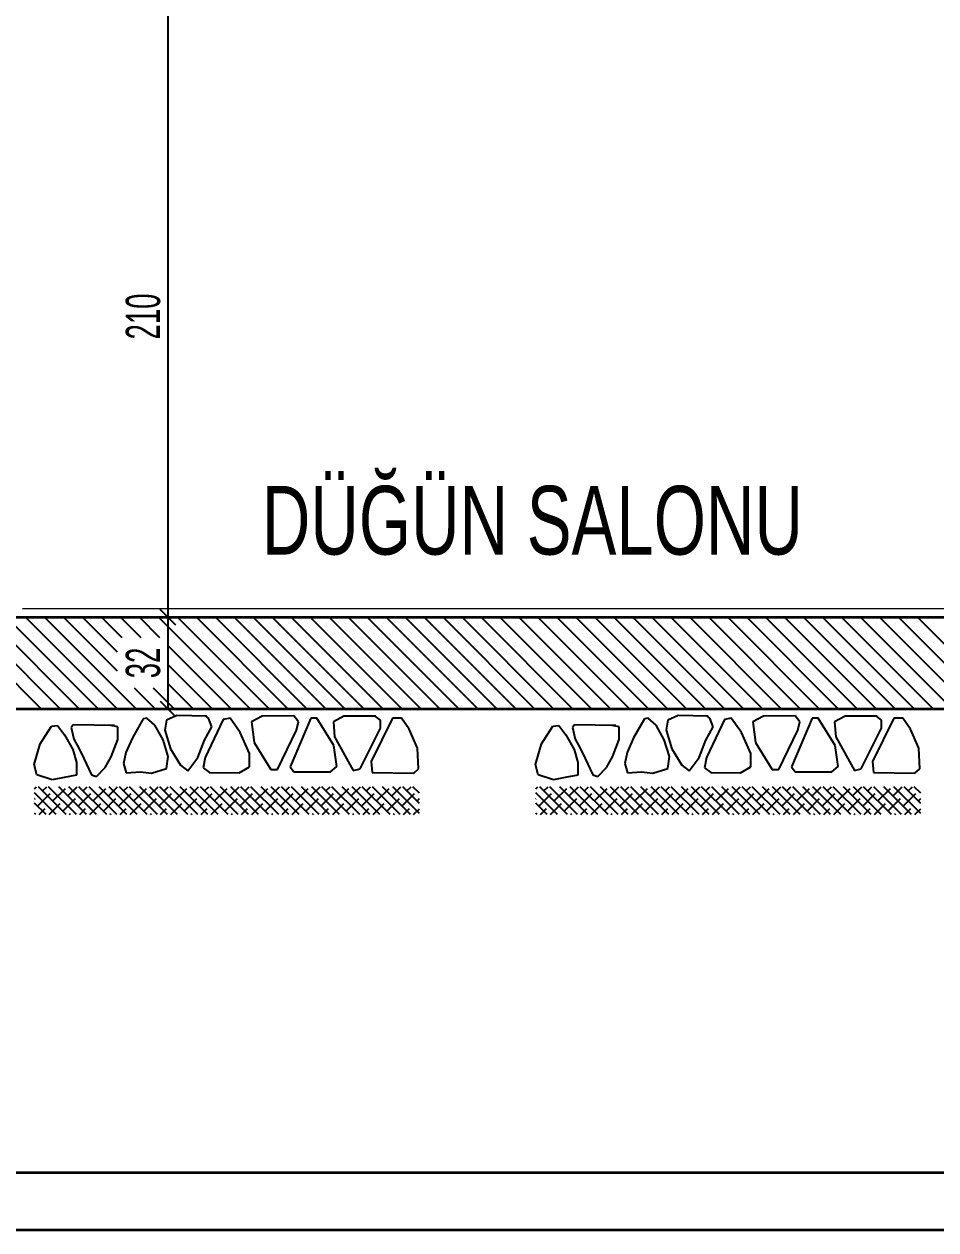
# Model space of a CAD drawing. Header units: inches. Extents: x -7543 to -822, y 102837 to 190349.
# Drawn here: x -828.8249 to -828.7612, y 102836.6651 to 102836.7493 of the extents above; entities that cross this region are included whole.
import ezdxf

# ---------------------------------------------------------------- set-up
doc = ezdxf.new("R2010")
doc.units = ezdxf.units.IN
doc.header["$MEASUREMENT"] = 0
doc.layers.get('0').update_dxf_attribs({"lineweight": 25})
doc.layers.add('DUVAR', color=7, linetype='Continuous', lineweight=35, true_color=0xfc4642)
for name, color, linetype, lineweight in [('ICOL', 55, 'Continuous', 25), ('SIVA', 150, 'Continuous', 15), ('TARAMA', 8, 'Continuous', 25), ('YAZI', 7, 'Continuous', 25)]:
    doc.layers.add(name, color=color, linetype=linetype, lineweight=lineweight)
doc.styles.add('arıal', font='arial.ttf', dxfattribs={"width": 0.7})
doc.styles.add('OLCU', font='tromand.shx', dxfattribs={"width": 0.6, "height": 12})

# ---------------------------------------------------------------- blocks, each defined once
blk = doc.blocks.new('_Oblique')
at = {"color": 0, "linetype": 'ByBlock', "lineweight": -2}
blk.add_line((-0.5, -0.5), (0.5, 0.5), dxfattribs=at)

msp = doc.modelspace()

# ---------------------------------------------------------------- linework, layer by layer
at = {"layer": 'DUVAR'}
for p, q in [((-828.831018, 102836.707885), (-828.655018, 102836.707885)), ((-828.825518, 102836.701485), (-828.715018, 102836.701485)), ((-837.601065, 102836.669085), (-821.993555, 102836.669085)), ((-837.605065, 102836.665085), (-821.989555, 102836.665085))]:
    msp.add_line(p, q, dxfattribs=at)
at = {"layer": 'ICOL'}
for p, q in [((-828.814864, 102836.749885), (-828.814864, 102836.707885)), ((-828.814864, 102836.707885), (-828.814864, 102836.701485))]:
    msp.add_line(p, q, dxfattribs=at)
at = {"layer": 'ICOL', "color": 53}
for p, q in [((-828.818388, 102836.707885), (-828.814024, 102836.707885)), ((-828.818388, 102836.707885), (-828.814024, 102836.707885)), ((-828.817854, 102836.701485), (-828.814024, 102836.701485))]:
    msp.add_line(p, q, dxfattribs=at)
at = {"layer": 'SIVA'}
msp.add_line((-828.825018, 102836.708485), (-828.655018, 102836.708485), dxfattribs=at)
at = {"layer": 'TARAMA'}
for p, q in [((-828.823711, 102836.701485), (-828.830111, 102836.707885)), ((-828.822385, 102836.701485), (-828.828785, 102836.707885)), ((-828.821059, 102836.701485), (-828.827459, 102836.707885)), ((-828.819734, 102836.701485), (-828.826134, 102836.707885)), ((-828.818408, 102836.701485), (-828.824808, 102836.707885)), ((-828.817082, 102836.701485), (-828.823482, 102836.707885)), ((-828.818392, 102836.704121), (-828.822156, 102836.707885)), ((-828.818392, 102836.705447), (-828.82083, 102836.707885)), ((-828.81807, 102836.70645), (-828.819504, 102836.707885)), ((-828.816744, 102836.70645), (-828.818179, 102836.707885)), ((-828.815419, 102836.70645), (-828.816853, 102836.707885)), ((-828.809127, 102836.701485), (-828.815527, 102836.707885)), ((-828.807801, 102836.701485), (-828.814201, 102836.707885)), ((-828.806475, 102836.701485), (-828.812875, 102836.707885)), ((-828.805149, 102836.701485), (-828.811549, 102836.707885)), ((-828.803824, 102836.701485), (-828.810224, 102836.707885)), ((-828.802498, 102836.701485), (-828.808898, 102836.707885)), ((-828.801172, 102836.701485), (-828.807572, 102836.707885)), ((-828.799846, 102836.701485), (-828.806246, 102836.707885)), ((-828.79852, 102836.701485), (-828.80492, 102836.707885)), ((-828.797195, 102836.701485), (-828.803595, 102836.707885)), ((-828.795869, 102836.701485), (-828.802269, 102836.707885)), ((-828.794543, 102836.701485), (-828.800943, 102836.707885)), ((-828.793217, 102836.701485), (-828.799617, 102836.707885)), ((-828.791891, 102836.701485), (-828.798291, 102836.707885)), ((-828.790565, 102836.701485), (-828.796965, 102836.707885)), ((-828.78924, 102836.701485), (-828.79564, 102836.707885)), ((-828.787914, 102836.701485), (-828.794314, 102836.707885)), ((-828.786588, 102836.701485), (-828.792988, 102836.707885)), ((-828.785262, 102836.701485), (-828.791662, 102836.707885)), ((-828.783936, 102836.701485), (-828.790336, 102836.707885)), ((-828.78261, 102836.701485), (-828.78901, 102836.707885)), ((-828.781285, 102836.701485), (-828.787685, 102836.707885)), ((-828.779959, 102836.701485), (-828.786359, 102836.707885)), ((-828.778633, 102836.701485), (-828.785033, 102836.707885)), ((-828.777307, 102836.701485), (-828.783707, 102836.707885)), ((-828.775981, 102836.701485), (-828.782381, 102836.707885)), ((-828.774656, 102836.701485), (-828.781056, 102836.707885)), ((-828.77333, 102836.701485), (-828.77973, 102836.707885)), ((-828.772004, 102836.701485), (-828.778404, 102836.707885)), ((-828.770678, 102836.701485), (-828.777078, 102836.707885)), ((-828.769352, 102836.701485), (-828.775752, 102836.707885)), ((-828.768026, 102836.701485), (-828.774426, 102836.707885)), ((-828.766701, 102836.701485), (-828.773101, 102836.707885)), ((-828.765375, 102836.701485), (-828.771775, 102836.707885)), ((-828.764049, 102836.701485), (-828.770449, 102836.707885)), ((-828.762723, 102836.701485), (-828.769123, 102836.707885)), ((-828.761397, 102836.701485), (-828.767797, 102836.707885)), ((-828.760071, 102836.701485), (-828.766471, 102836.707885)), ((-828.758746, 102836.701485), (-828.765146, 102836.707885)), ((-828.75742, 102836.701485), (-828.76382, 102836.707885)), ((-828.756094, 102836.701485), (-828.762494, 102836.707885)), ((-828.823695, 102836.707435), (-828.823695, 102836.707435)), ((-828.822369, 102836.707435), (-828.822369, 102836.707435)), ((-828.821043, 102836.707435), (-828.821043, 102836.707435)), ((-828.819717, 102836.707435), (-828.819717, 102836.707435)), ((-828.818391, 102836.707435), (-828.818391, 102836.707435)), ((-828.817066, 102836.707435), (-828.817066, 102836.707435)), ((-828.81574, 102836.707435), (-828.81574, 102836.707435)), ((-828.814414, 102836.707435), (-828.814414, 102836.707435)), ((-828.813088, 102836.707435), (-828.813088, 102836.707435)), ((-828.811762, 102836.707435), (-828.811762, 102836.707435)), ((-828.810436, 102836.707435), (-828.810436, 102836.707435)), ((-828.809111, 102836.707435), (-828.809111, 102836.707435)), ((-828.807785, 102836.707435), (-828.807785, 102836.707435)), ((-828.806459, 102836.707435), (-828.806459, 102836.707435)), ((-828.805133, 102836.707435), (-828.805133, 102836.707435)), ((-828.803807, 102836.707435), (-828.803807, 102836.707435)), ((-828.802482, 102836.707435), (-828.802482, 102836.707435)), ((-828.801156, 102836.707435), (-828.801156, 102836.707435)), ((-828.79983, 102836.707435), (-828.79983, 102836.707435)), ((-828.798504, 102836.707435), (-828.798504, 102836.707435)), ((-828.797178, 102836.707435), (-828.797178, 102836.707435)), ((-828.795852, 102836.707435), (-828.795852, 102836.707435)), ((-828.794527, 102836.707435), (-828.794527, 102836.707435)), ((-828.793201, 102836.707435), (-828.793201, 102836.707435)), ((-828.791875, 102836.707435), (-828.791875, 102836.707435)), ((-828.790549, 102836.707435), (-828.790549, 102836.707435)), ((-828.789223, 102836.707435), (-828.789223, 102836.707435)), ((-828.787897, 102836.707435), (-828.787897, 102836.707435)), ((-828.786572, 102836.707435), (-828.786572, 102836.707435)), ((-828.785246, 102836.707435), (-828.785246, 102836.707435)), ((-828.78392, 102836.707435), (-828.78392, 102836.707435)), ((-828.782594, 102836.707435), (-828.782594, 102836.707435)), ((-828.781268, 102836.707435), (-828.781268, 102836.707435)), ((-828.779942, 102836.707435), (-828.779942, 102836.707435)), ((-828.778617, 102836.707435), (-828.778617, 102836.707435)), ((-828.777291, 102836.707435), (-828.777291, 102836.707435)), ((-828.775965, 102836.707435), (-828.775965, 102836.707435)), ((-828.774639, 102836.707435), (-828.774639, 102836.707435)), ((-828.773313, 102836.707435), (-828.773313, 102836.707435)), ((-828.771988, 102836.707435), (-828.771988, 102836.707435)), ((-828.770662, 102836.707435), (-828.770662, 102836.707435)), ((-828.769336, 102836.707435), (-828.769336, 102836.707435)), ((-828.76801, 102836.707435), (-828.76801, 102836.707435)), ((-828.766684, 102836.707435), (-828.766684, 102836.707435)), ((-828.765358, 102836.707435), (-828.765358, 102836.707435)), ((-828.764033, 102836.707435), (-828.764033, 102836.707435)), ((-828.762707, 102836.707435), (-828.762707, 102836.707435)), ((-828.761381, 102836.707435), (-828.761381, 102836.707435)), ((-828.824358, 102836.706772), (-828.824358, 102836.706772)), ((-828.823032, 102836.706772), (-828.823032, 102836.706772)), ((-828.821706, 102836.706772), (-828.821706, 102836.706772)), ((-828.82038, 102836.706772), (-828.82038, 102836.706772)), ((-828.819054, 102836.706772), (-828.819054, 102836.706772)), ((-828.817728, 102836.706772), (-828.817728, 102836.706772)), ((-828.816403, 102836.706772), (-828.816403, 102836.706772)), ((-828.815077, 102836.706772), (-828.815077, 102836.706772)), ((-828.813751, 102836.706772), (-828.813751, 102836.706772)), ((-828.812425, 102836.706772), (-828.812425, 102836.706772)), ((-828.811099, 102836.706772), (-828.811099, 102836.706772)), ((-828.809774, 102836.706772), (-828.809774, 102836.706772)), ((-828.808448, 102836.706772), (-828.808448, 102836.706772)), ((-828.807122, 102836.706772), (-828.807122, 102836.706772)), ((-828.805796, 102836.706772), (-828.805796, 102836.706772)), ((-828.80447, 102836.706772), (-828.80447, 102836.706772)), ((-828.803144, 102836.706772), (-828.803144, 102836.706772)), ((-828.801819, 102836.706772), (-828.801819, 102836.706772)), ((-828.800493, 102836.706772), (-828.800493, 102836.706772)), ((-828.799167, 102836.706772), (-828.799167, 102836.706772)), ((-828.797841, 102836.706772), (-828.797841, 102836.706772)), ((-828.796515, 102836.706772), (-828.796515, 102836.706772)), ((-828.795189, 102836.706772), (-828.795189, 102836.706772)), ((-828.793864, 102836.706772), (-828.793864, 102836.706772)), ((-828.792538, 102836.706772), (-828.792538, 102836.706772)), ((-828.791212, 102836.706772), (-828.791212, 102836.706772)), ((-828.789886, 102836.706772), (-828.789886, 102836.706772)), ((-828.78856, 102836.706772), (-828.78856, 102836.706772)), ((-828.787235, 102836.706772), (-828.787235, 102836.706772)), ((-828.785909, 102836.706772), (-828.785909, 102836.706772)), ((-828.784583, 102836.706772), (-828.784583, 102836.706772)), ((-828.783257, 102836.706772), (-828.783257, 102836.706772)), ((-828.781931, 102836.706772), (-828.781931, 102836.706772)), ((-828.780605, 102836.706772), (-828.780605, 102836.706772)), ((-828.77928, 102836.706772), (-828.77928, 102836.706772)), ((-828.777954, 102836.706772), (-828.777954, 102836.706772)), ((-828.776628, 102836.706772), (-828.776628, 102836.706772)), ((-828.775302, 102836.706772), (-828.775302, 102836.706772)), ((-828.773976, 102836.706772), (-828.773976, 102836.706772)), ((-828.77265, 102836.706772), (-828.77265, 102836.706772)), ((-828.771325, 102836.706772), (-828.771325, 102836.706772)), ((-828.769999, 102836.706772), (-828.769999, 102836.706772)), ((-828.768673, 102836.706772), (-828.768673, 102836.706772)), ((-828.767347, 102836.706772), (-828.767347, 102836.706772)), ((-828.766021, 102836.706772), (-828.766021, 102836.706772)), ((-828.764695, 102836.706772), (-828.764695, 102836.706772)), ((-828.76337, 102836.706772), (-828.76337, 102836.706772)), ((-828.762044, 102836.706772), (-828.762044, 102836.706772)), ((-828.824358, 102836.705446), (-828.824358, 102836.705446)), ((-828.823695, 102836.706109), (-828.823695, 102836.706109)), ((-828.823032, 102836.705446), (-828.823032, 102836.705446)), ((-828.822369, 102836.706109), (-828.822369, 102836.706109)), ((-828.821706, 102836.705446), (-828.821706, 102836.705446)), ((-828.821043, 102836.706109), (-828.821043, 102836.706109)), ((-828.82038, 102836.705446), (-828.82038, 102836.705446)), ((-828.819717, 102836.706109), (-828.819717, 102836.706109)), ((-828.819054, 102836.705446), (-828.819054, 102836.705446)), ((-828.810453, 102836.701485), (-828.814792, 102836.705824)), ((-828.814414, 102836.706109), (-828.814414, 102836.706109)), ((-828.813751, 102836.705446), (-828.813751, 102836.705446)), ((-828.813088, 102836.706109), (-828.813088, 102836.706109)), ((-828.812425, 102836.705446), (-828.812425, 102836.705446)), ((-828.811762, 102836.706109), (-828.811762, 102836.706109)), ((-828.811099, 102836.705446), (-828.811099, 102836.705446)), ((-828.810436, 102836.706109), (-828.810436, 102836.706109)), ((-828.809774, 102836.705446), (-828.809774, 102836.705446)), ((-828.809111, 102836.706109), (-828.809111, 102836.706109)), ((-828.808448, 102836.705446), (-828.808448, 102836.705446)), ((-828.807785, 102836.706109), (-828.807785, 102836.706109)), ((-828.807122, 102836.705446), (-828.807122, 102836.705446)), ((-828.806459, 102836.706109), (-828.806459, 102836.706109)), ((-828.805796, 102836.705446), (-828.805796, 102836.705446)), ((-828.805133, 102836.706109), (-828.805133, 102836.706109)), ((-828.80447, 102836.705446), (-828.80447, 102836.705446)), ((-828.803807, 102836.706109), (-828.803807, 102836.706109)), ((-828.803144, 102836.705446), (-828.803144, 102836.705446)), ((-828.802482, 102836.706109), (-828.802482, 102836.706109)), ((-828.801819, 102836.705446), (-828.801819, 102836.705446)), ((-828.801156, 102836.706109), (-828.801156, 102836.706109)), ((-828.800493, 102836.705446), (-828.800493, 102836.705446)), ((-828.79983, 102836.706109), (-828.79983, 102836.706109)), ((-828.799167, 102836.705446), (-828.799167, 102836.705446)), ((-828.798504, 102836.706109), (-828.798504, 102836.706109)), ((-828.797841, 102836.705446), (-828.797841, 102836.705446)), ((-828.797178, 102836.706109), (-828.797178, 102836.706109)), ((-828.796515, 102836.705446), (-828.796515, 102836.705446)), ((-828.795852, 102836.706109), (-828.795852, 102836.706109)), ((-828.795189, 102836.705446), (-828.795189, 102836.705446)), ((-828.794527, 102836.706109), (-828.794527, 102836.706109)), ((-828.793864, 102836.705446), (-828.793864, 102836.705446)), ((-828.793201, 102836.706109), (-828.793201, 102836.706109)), ((-828.792538, 102836.705446), (-828.792538, 102836.705446)), ((-828.791875, 102836.706109), (-828.791875, 102836.706109)), ((-828.791212, 102836.705446), (-828.791212, 102836.705446)), ((-828.790549, 102836.706109), (-828.790549, 102836.706109)), ((-828.789886, 102836.705446), (-828.789886, 102836.705446)), ((-828.789223, 102836.706109), (-828.789223, 102836.706109)), ((-828.78856, 102836.705446), (-828.78856, 102836.705446)), ((-828.787897, 102836.706109), (-828.787897, 102836.706109)), ((-828.787235, 102836.705446), (-828.787235, 102836.705446)), ((-828.786572, 102836.706109), (-828.786572, 102836.706109)), ((-828.785909, 102836.705446), (-828.785909, 102836.705446)), ((-828.785246, 102836.706109), (-828.785246, 102836.706109)), ((-828.784583, 102836.705446), (-828.784583, 102836.705446)), ((-828.78392, 102836.706109), (-828.78392, 102836.706109)), ((-828.783257, 102836.705446), (-828.783257, 102836.705446)), ((-828.782594, 102836.706109), (-828.782594, 102836.706109)), ((-828.781931, 102836.705446), (-828.781931, 102836.705446)), ((-828.781268, 102836.706109), (-828.781268, 102836.706109)), ((-828.780605, 102836.705446), (-828.780605, 102836.705446)), ((-828.779942, 102836.706109), (-828.779942, 102836.706109)), ((-828.77928, 102836.705446), (-828.77928, 102836.705446)), ((-828.778617, 102836.706109), (-828.778617, 102836.706109)), ((-828.777954, 102836.705446), (-828.777954, 102836.705446)), ((-828.777291, 102836.706109), (-828.777291, 102836.706109)), ((-828.776628, 102836.705446), (-828.776628, 102836.705446)), ((-828.775965, 102836.706109), (-828.775965, 102836.706109)), ((-828.775302, 102836.705446), (-828.775302, 102836.705446)), ((-828.774639, 102836.706109), (-828.774639, 102836.706109)), ((-828.773976, 102836.705446), (-828.773976, 102836.705446)), ((-828.773313, 102836.706109), (-828.773313, 102836.706109)), ((-828.77265, 102836.705446), (-828.77265, 102836.705446)), ((-828.771988, 102836.706109), (-828.771988, 102836.706109)), ((-828.771325, 102836.705446), (-828.771325, 102836.705446)), ((-828.770662, 102836.706109), (-828.770662, 102836.706109)), ((-828.769999, 102836.705446), (-828.769999, 102836.705446)), ((-828.769336, 102836.706109), (-828.769336, 102836.706109)), ((-828.768673, 102836.705446), (-828.768673, 102836.705446)), ((-828.76801, 102836.706109), (-828.76801, 102836.706109)), ((-828.767347, 102836.705446), (-828.767347, 102836.705446)), ((-828.766684, 102836.706109), (-828.766684, 102836.706109)), ((-828.766021, 102836.705446), (-828.766021, 102836.705446)), ((-828.765358, 102836.706109), (-828.765358, 102836.706109)), ((-828.764695, 102836.705446), (-828.764695, 102836.705446)), ((-828.764033, 102836.706109), (-828.764033, 102836.706109)), ((-828.76337, 102836.705446), (-828.76337, 102836.705446)), ((-828.762707, 102836.706109), (-828.762707, 102836.706109)), ((-828.762044, 102836.705446), (-828.762044, 102836.705446)), ((-828.761381, 102836.706109), (-828.761381, 102836.706109)), ((-828.823695, 102836.704783), (-828.823695, 102836.704783)), ((-828.822369, 102836.704783), (-828.822369, 102836.704783)), ((-828.821043, 102836.704783), (-828.821043, 102836.704783)), ((-828.819717, 102836.704783), (-828.819717, 102836.704783)), ((-828.811779, 102836.701485), (-828.814792, 102836.704498)), ((-828.814414, 102836.704783), (-828.814414, 102836.704783)), ((-828.813088, 102836.704783), (-828.813088, 102836.704783)), ((-828.811762, 102836.704783), (-828.811762, 102836.704783)), ((-828.810436, 102836.704783), (-828.810436, 102836.704783)), ((-828.809111, 102836.704783), (-828.809111, 102836.704783)), ((-828.807785, 102836.704783), (-828.807785, 102836.704783)), ((-828.806459, 102836.704783), (-828.806459, 102836.704783)), ((-828.805133, 102836.704783), (-828.805133, 102836.704783)), ((-828.803807, 102836.704783), (-828.803807, 102836.704783)), ((-828.802482, 102836.704783), (-828.802482, 102836.704783)), ((-828.801156, 102836.704783), (-828.801156, 102836.704783)), ((-828.79983, 102836.704783), (-828.79983, 102836.704783)), ((-828.798504, 102836.704783), (-828.798504, 102836.704783)), ((-828.797178, 102836.704783), (-828.797178, 102836.704783)), ((-828.795852, 102836.704783), (-828.795852, 102836.704783)), ((-828.794527, 102836.704783), (-828.794527, 102836.704783)), ((-828.793201, 102836.704783), (-828.793201, 102836.704783)), ((-828.791875, 102836.704783), (-828.791875, 102836.704783)), ((-828.790549, 102836.704783), (-828.790549, 102836.704783)), ((-828.789223, 102836.704783), (-828.789223, 102836.704783)), ((-828.787897, 102836.704783), (-828.787897, 102836.704783)), ((-828.786572, 102836.704783), (-828.786572, 102836.704783)), ((-828.785246, 102836.704783), (-828.785246, 102836.704783)), ((-828.78392, 102836.704783), (-828.78392, 102836.704783)), ((-828.782594, 102836.704783), (-828.782594, 102836.704783)), ((-828.781268, 102836.704783), (-828.781268, 102836.704783)), ((-828.779942, 102836.704783), (-828.779942, 102836.704783)), ((-828.778617, 102836.704783), (-828.778617, 102836.704783)), ((-828.777291, 102836.704783), (-828.777291, 102836.704783)), ((-828.775965, 102836.704783), (-828.775965, 102836.704783)), ((-828.774639, 102836.704783), (-828.774639, 102836.704783)), ((-828.773313, 102836.704783), (-828.773313, 102836.704783)), ((-828.771988, 102836.704783), (-828.771988, 102836.704783)), ((-828.770662, 102836.704783), (-828.770662, 102836.704783)), ((-828.769336, 102836.704783), (-828.769336, 102836.704783)), ((-828.76801, 102836.704783), (-828.76801, 102836.704783)), ((-828.766684, 102836.704783), (-828.766684, 102836.704783)), ((-828.765358, 102836.704783), (-828.765358, 102836.704783)), ((-828.764033, 102836.704783), (-828.764033, 102836.704783)), ((-828.762707, 102836.704783), (-828.762707, 102836.704783)), ((-828.761381, 102836.704783), (-828.761381, 102836.704783)), ((-828.824358, 102836.70412), (-828.824358, 102836.70412)), ((-828.823032, 102836.70412), (-828.823032, 102836.70412)), ((-828.821706, 102836.70412), (-828.821706, 102836.70412)), ((-828.82038, 102836.70412), (-828.82038, 102836.70412)), ((-828.819054, 102836.70412), (-828.819054, 102836.70412)), ((-828.813751, 102836.70412), (-828.813751, 102836.70412)), ((-828.812425, 102836.70412), (-828.812425, 102836.70412)), ((-828.811099, 102836.70412), (-828.811099, 102836.70412)), ((-828.809774, 102836.70412), (-828.809774, 102836.70412)), ((-828.808448, 102836.70412), (-828.808448, 102836.70412)), ((-828.807122, 102836.70412), (-828.807122, 102836.70412)), ((-828.805796, 102836.70412), (-828.805796, 102836.70412)), ((-828.80447, 102836.70412), (-828.80447, 102836.70412)), ((-828.803144, 102836.70412), (-828.803144, 102836.70412)), ((-828.801819, 102836.70412), (-828.801819, 102836.70412)), ((-828.800493, 102836.70412), (-828.800493, 102836.70412)), ((-828.799167, 102836.70412), (-828.799167, 102836.70412)), ((-828.797841, 102836.70412), (-828.797841, 102836.70412)), ((-828.796515, 102836.70412), (-828.796515, 102836.70412)), ((-828.795189, 102836.70412), (-828.795189, 102836.70412)), ((-828.793864, 102836.70412), (-828.793864, 102836.70412)), ((-828.792538, 102836.70412), (-828.792538, 102836.70412)), ((-828.791212, 102836.70412), (-828.791212, 102836.70412)), ((-828.789886, 102836.70412), (-828.789886, 102836.70412)), ((-828.78856, 102836.70412), (-828.78856, 102836.70412)), ((-828.787235, 102836.70412), (-828.787235, 102836.70412)), ((-828.785909, 102836.70412), (-828.785909, 102836.70412)), ((-828.784583, 102836.70412), (-828.784583, 102836.70412)), ((-828.783257, 102836.70412), (-828.783257, 102836.70412)), ((-828.781931, 102836.70412), (-828.781931, 102836.70412)), ((-828.780605, 102836.70412), (-828.780605, 102836.70412)), ((-828.77928, 102836.70412), (-828.77928, 102836.70412)), ((-828.777954, 102836.70412), (-828.777954, 102836.70412)), ((-828.776628, 102836.70412), (-828.776628, 102836.70412)), ((-828.775302, 102836.70412), (-828.775302, 102836.70412)), ((-828.773976, 102836.70412), (-828.773976, 102836.70412)), ((-828.77265, 102836.70412), (-828.77265, 102836.70412)), ((-828.771325, 102836.70412), (-828.771325, 102836.70412)), ((-828.769999, 102836.70412), (-828.769999, 102836.70412)), ((-828.768673, 102836.70412), (-828.768673, 102836.70412)), ((-828.767347, 102836.70412), (-828.767347, 102836.70412)), ((-828.766021, 102836.70412), (-828.766021, 102836.70412)), ((-828.764695, 102836.70412), (-828.764695, 102836.70412)), ((-828.76337, 102836.70412), (-828.76337, 102836.70412)), ((-828.762044, 102836.70412), (-828.762044, 102836.70412)), ((-828.824358, 102836.702794), (-828.824358, 102836.702794)), ((-828.823695, 102836.703457), (-828.823695, 102836.703457)), ((-828.823032, 102836.702794), (-828.823032, 102836.702794)), ((-828.822369, 102836.703457), (-828.822369, 102836.703457)), ((-828.821706, 102836.702794), (-828.821706, 102836.702794)), ((-828.821043, 102836.703457), (-828.821043, 102836.703457)), ((-828.82038, 102836.702794), (-828.82038, 102836.702794)), ((-828.819717, 102836.703457), (-828.819717, 102836.703457)), ((-828.819054, 102836.702794), (-828.819054, 102836.702794)), ((-828.817728, 102836.702794), (-828.817728, 102836.702794)), ((-828.815756, 102836.701485), (-828.81719, 102836.702919)), ((-828.816403, 102836.702794), (-828.816403, 102836.702794)), ((-828.81443, 102836.701485), (-828.815865, 102836.702919)), ((-828.815077, 102836.702794), (-828.815077, 102836.702794)), ((-828.813104, 102836.701485), (-828.814792, 102836.703173)), ((-828.814414, 102836.703457), (-828.814414, 102836.703457)), ((-828.813751, 102836.702794), (-828.813751, 102836.702794)), ((-828.813088, 102836.703457), (-828.813088, 102836.703457)), ((-828.812425, 102836.702794), (-828.812425, 102836.702794)), ((-828.811762, 102836.703457), (-828.811762, 102836.703457)), ((-828.811099, 102836.702794), (-828.811099, 102836.702794)), ((-828.810436, 102836.703457), (-828.810436, 102836.703457)), ((-828.809774, 102836.702794), (-828.809774, 102836.702794)), ((-828.809111, 102836.703457), (-828.809111, 102836.703457)), ((-828.808448, 102836.702794), (-828.808448, 102836.702794)), ((-828.807785, 102836.703457), (-828.807785, 102836.703457)), ((-828.807122, 102836.702794), (-828.807122, 102836.702794)), ((-828.806459, 102836.703457), (-828.806459, 102836.703457)), ((-828.805796, 102836.702794), (-828.805796, 102836.702794)), ((-828.805133, 102836.703457), (-828.805133, 102836.703457)), ((-828.80447, 102836.702794), (-828.80447, 102836.702794)), ((-828.803807, 102836.703457), (-828.803807, 102836.703457)), ((-828.803144, 102836.702794), (-828.803144, 102836.702794)), ((-828.802482, 102836.703457), (-828.802482, 102836.703457)), ((-828.801819, 102836.702794), (-828.801819, 102836.702794)), ((-828.801156, 102836.703457), (-828.801156, 102836.703457)), ((-828.800493, 102836.702794), (-828.800493, 102836.702794)), ((-828.79983, 102836.703457), (-828.79983, 102836.703457)), ((-828.799167, 102836.702794), (-828.799167, 102836.702794)), ((-828.798504, 102836.703457), (-828.798504, 102836.703457)), ((-828.797841, 102836.702794), (-828.797841, 102836.702794)), ((-828.797178, 102836.703457), (-828.797178, 102836.703457)), ((-828.796515, 102836.702794), (-828.796515, 102836.702794)), ((-828.795852, 102836.703457), (-828.795852, 102836.703457)), ((-828.795189, 102836.702794), (-828.795189, 102836.702794)), ((-828.794527, 102836.703457), (-828.794527, 102836.703457)), ((-828.793864, 102836.702794), (-828.793864, 102836.702794)), ((-828.793201, 102836.703457), (-828.793201, 102836.703457)), ((-828.792538, 102836.702794), (-828.792538, 102836.702794)), ((-828.791875, 102836.703457), (-828.791875, 102836.703457)), ((-828.791212, 102836.702794), (-828.791212, 102836.702794)), ((-828.790549, 102836.703457), (-828.790549, 102836.703457)), ((-828.789886, 102836.702794), (-828.789886, 102836.702794)), ((-828.789223, 102836.703457), (-828.789223, 102836.703457)), ((-828.78856, 102836.702794), (-828.78856, 102836.702794)), ((-828.787897, 102836.703457), (-828.787897, 102836.703457)), ((-828.787235, 102836.702794), (-828.787235, 102836.702794)), ((-828.786572, 102836.703457), (-828.786572, 102836.703457)), ((-828.785909, 102836.702794), (-828.785909, 102836.702794)), ((-828.785246, 102836.703457), (-828.785246, 102836.703457)), ((-828.784583, 102836.702794), (-828.784583, 102836.702794)), ((-828.78392, 102836.703457), (-828.78392, 102836.703457)), ((-828.783257, 102836.702794), (-828.783257, 102836.702794)), ((-828.782594, 102836.703457), (-828.782594, 102836.703457)), ((-828.781931, 102836.702794), (-828.781931, 102836.702794)), ((-828.781268, 102836.703457), (-828.781268, 102836.703457)), ((-828.780605, 102836.702794), (-828.780605, 102836.702794)), ((-828.779942, 102836.703457), (-828.779942, 102836.703457)), ((-828.77928, 102836.702794), (-828.77928, 102836.702794)), ((-828.778617, 102836.703457), (-828.778617, 102836.703457)), ((-828.777954, 102836.702794), (-828.777954, 102836.702794)), ((-828.777291, 102836.703457), (-828.777291, 102836.703457)), ((-828.776628, 102836.702794), (-828.776628, 102836.702794)), ((-828.775965, 102836.703457), (-828.775965, 102836.703457)), ((-828.775302, 102836.702794), (-828.775302, 102836.702794)), ((-828.774639, 102836.703457), (-828.774639, 102836.703457)), ((-828.773976, 102836.702794), (-828.773976, 102836.702794)), ((-828.773313, 102836.703457), (-828.773313, 102836.703457)), ((-828.77265, 102836.702794), (-828.77265, 102836.702794)), ((-828.771988, 102836.703457), (-828.771988, 102836.703457)), ((-828.771325, 102836.702794), (-828.771325, 102836.702794)), ((-828.770662, 102836.703457), (-828.770662, 102836.703457)), ((-828.769999, 102836.702794), (-828.769999, 102836.702794)), ((-828.769336, 102836.703457), (-828.769336, 102836.703457)), ((-828.768673, 102836.702794), (-828.768673, 102836.702794)), ((-828.76801, 102836.703457), (-828.76801, 102836.703457)), ((-828.767347, 102836.702794), (-828.767347, 102836.702794)), ((-828.766684, 102836.703457), (-828.766684, 102836.703457)), ((-828.766021, 102836.702794), (-828.766021, 102836.702794)), ((-828.765358, 102836.703457), (-828.765358, 102836.703457)), ((-828.764695, 102836.702794), (-828.764695, 102836.702794)), ((-828.764033, 102836.703457), (-828.764033, 102836.703457)), ((-828.76337, 102836.702794), (-828.76337, 102836.702794)), ((-828.762707, 102836.703457), (-828.762707, 102836.703457)), ((-828.762044, 102836.702794), (-828.762044, 102836.702794)), ((-828.761381, 102836.703457), (-828.761381, 102836.703457)), ((-828.823695, 102836.702131), (-828.823695, 102836.702131)), ((-828.822369, 102836.702131), (-828.822369, 102836.702131)), ((-828.821043, 102836.702131), (-828.821043, 102836.702131)), ((-828.819717, 102836.702131), (-828.819717, 102836.702131)), ((-828.818391, 102836.702131), (-828.818391, 102836.702131)), ((-828.817066, 102836.702131), (-828.817066, 102836.702131)), ((-828.81574, 102836.702131), (-828.81574, 102836.702131)), ((-828.814414, 102836.702131), (-828.814414, 102836.702131)), ((-828.813088, 102836.702131), (-828.813088, 102836.702131)), ((-828.811762, 102836.702131), (-828.811762, 102836.702131)), ((-828.810436, 102836.702131), (-828.810436, 102836.702131)), ((-828.809111, 102836.702131), (-828.809111, 102836.702131)), ((-828.807785, 102836.702131), (-828.807785, 102836.702131)), ((-828.806459, 102836.702131), (-828.806459, 102836.702131)), ((-828.805133, 102836.702131), (-828.805133, 102836.702131)), ((-828.803807, 102836.702131), (-828.803807, 102836.702131)), ((-828.802482, 102836.702131), (-828.802482, 102836.702131)), ((-828.801156, 102836.702131), (-828.801156, 102836.702131)), ((-828.79983, 102836.702131), (-828.79983, 102836.702131)), ((-828.798504, 102836.702131), (-828.798504, 102836.702131)), ((-828.797178, 102836.702131), (-828.797178, 102836.702131)), ((-828.795852, 102836.702131), (-828.795852, 102836.702131)), ((-828.794527, 102836.702131), (-828.794527, 102836.702131)), ((-828.793201, 102836.702131), (-828.793201, 102836.702131)), ((-828.791875, 102836.702131), (-828.791875, 102836.702131)), ((-828.790549, 102836.702131), (-828.790549, 102836.702131)), ((-828.789223, 102836.702131), (-828.789223, 102836.702131)), ((-828.787897, 102836.702131), (-828.787897, 102836.702131)), ((-828.786572, 102836.702131), (-828.786572, 102836.702131)), ((-828.785246, 102836.702131), (-828.785246, 102836.702131)), ((-828.78392, 102836.702131), (-828.78392, 102836.702131)), ((-828.782594, 102836.702131), (-828.782594, 102836.702131)), ((-828.781268, 102836.702131), (-828.781268, 102836.702131)), ((-828.779942, 102836.702131), (-828.779942, 102836.702131)), ((-828.778617, 102836.702131), (-828.778617, 102836.702131)), ((-828.777291, 102836.702131), (-828.777291, 102836.702131)), ((-828.775965, 102836.702131), (-828.775965, 102836.702131)), ((-828.774639, 102836.702131), (-828.774639, 102836.702131)), ((-828.773313, 102836.702131), (-828.773313, 102836.702131)), ((-828.771988, 102836.702131), (-828.771988, 102836.702131)), ((-828.770662, 102836.702131), (-828.770662, 102836.702131)), ((-828.769336, 102836.702131), (-828.769336, 102836.702131)), ((-828.76801, 102836.702131), (-828.76801, 102836.702131)), ((-828.766684, 102836.702131), (-828.766684, 102836.702131)), ((-828.765358, 102836.702131), (-828.765358, 102836.702131)), ((-828.764033, 102836.702131), (-828.764033, 102836.702131)), ((-828.762707, 102836.702131), (-828.762707, 102836.702131)), ((-828.761381, 102836.702131), (-828.761381, 102836.702131)), ((-828.823795, 102836.699039), (-828.822995, 102836.700259)), ((-828.822995, 102836.700259), (-828.822569, 102836.700315)), ((-828.822569, 102836.700315), (-828.822094, 102836.699659)), ((-828.821483, 102836.700359), (-828.821623, 102836.700179)), ((-828.818602, 102836.700319), (-828.821483, 102836.700359)), ((-828.818362, 102836.700219), (-828.818846, 102836.700322)), ((-828.818362, 102836.699339), (-828.818362, 102836.700219)), ((-828.816588, 102836.700779), (-828.817348, 102836.699459)), ((-828.816328, 102836.700839), (-828.816588, 102836.700779)), ((-828.815768, 102836.700339), (-828.816328, 102836.700839)), ((-828.815207, 102836.699319), (-828.815768, 102836.700339)), ((-828.814967, 102836.700679), (-828.815087, 102836.699999)), ((-828.814247, 102836.701009), (-828.814967, 102836.700679)), ((-828.812146, 102836.700979), (-828.814247, 102836.701009)), ((-828.812306, 102836.699299), (-828.811786, 102836.70022)), ((-828.811006, 102836.700739), (-828.812266, 102836.698079)), ((-828.812026, 102836.700839), (-828.812246, 102836.70098)), ((-828.811786, 102836.70022), (-828.812026, 102836.700839)), ((-828.810526, 102836.700819), (-828.811006, 102836.700739)), ((-828.809805, 102836.699819), (-828.810526, 102836.700819)), ((-828.808285, 102836.700959), (-828.809025, 102836.700579)), ((-828.809025, 102836.700579), (-828.808845, 102836.699139)), ((-828.806064, 102836.700999), (-828.808285, 102836.700959)), ((-828.804883, 102836.700819), (-828.806324, 102836.697419)), ((-828.805744, 102836.700579), (-828.806064, 102836.700999)), ((-828.805884, 102836.699979), (-828.805744, 102836.700579)), ((-828.804463, 102836.700819), (-828.804883, 102836.700819)), ((-828.803263, 102836.698919), (-828.804463, 102836.700839)), ((-828.802563, 102836.700979), (-828.803303, 102836.700579)), ((-828.803303, 102836.700579), (-828.803223, 102836.699519)), ((-828.800342, 102836.700969), (-828.802563, 102836.700979)), ((-828.799178, 102836.700837), (-828.800652, 102836.697794)), ((-828.800022, 102836.700699), (-828.800382, 102836.700959)), ((-828.800022, 102836.700119), (-828.800022, 102836.700699)), ((-828.798544, 102836.700837), (-828.799178, 102836.700837)), ((-828.798007, 102836.700053), (-828.798544, 102836.700837)), ((-828.78877, 102836.699039), (-828.78797, 102836.700259)), ((-828.78797, 102836.700259), (-828.787544, 102836.700315)), ((-828.787544, 102836.700315), (-828.787069, 102836.699659)), ((-828.786458, 102836.700359), (-828.786598, 102836.700179)), ((-828.783577, 102836.700319), (-828.786458, 102836.700359)), ((-828.783337, 102836.700219), (-828.783821, 102836.700322)), ((-828.783337, 102836.699339), (-828.783337, 102836.700219)), ((-828.781563, 102836.700779), (-828.782323, 102836.699459)), ((-828.781303, 102836.700839), (-828.781563, 102836.700779)), ((-828.780743, 102836.700339), (-828.781303, 102836.700839)), ((-828.780183, 102836.699319), (-828.780743, 102836.700339)), ((-828.779942, 102836.700679), (-828.780062, 102836.699999)), ((-828.779222, 102836.701009), (-828.779942, 102836.700679)), ((-828.777121, 102836.700979), (-828.779222, 102836.701009)), ((-828.777281, 102836.699299), (-828.776761, 102836.70022)), ((-828.775981, 102836.700739), (-828.777241, 102836.698079)), ((-828.777001, 102836.700839), (-828.777221, 102836.70098)), ((-828.776761, 102836.70022), (-828.777001, 102836.700839)), ((-828.775501, 102836.700819), (-828.775981, 102836.700739)), ((-828.77478, 102836.699819), (-828.775501, 102836.700819)), ((-828.77326, 102836.700959), (-828.774, 102836.700579)), ((-828.774, 102836.700579), (-828.77382, 102836.699139)), ((-828.771039, 102836.700999), (-828.77326, 102836.700959)), ((-828.769858, 102836.700819), (-828.771299, 102836.697419)), ((-828.770719, 102836.700579), (-828.771039, 102836.700999)), ((-828.770859, 102836.699979), (-828.770719, 102836.700579)), ((-828.769438, 102836.700819), (-828.769858, 102836.700819)), ((-828.768238, 102836.698919), (-828.769438, 102836.700839)), ((-828.767538, 102836.700979), (-828.768278, 102836.700579)), ((-828.768278, 102836.700579), (-828.768198, 102836.699519)), ((-828.765317, 102836.700969), (-828.767538, 102836.700979)), ((-828.764153, 102836.700837), (-828.765627, 102836.697794)), ((-828.764997, 102836.700699), (-828.765357, 102836.700959)), ((-828.764997, 102836.700119), (-828.764997, 102836.700699)), ((-828.763519, 102836.700837), (-828.764153, 102836.700837)), ((-828.762982, 102836.700053), (-828.763519, 102836.700837)), ((-828.822094, 102836.699659), (-828.821514, 102836.698639)), ((-828.821623, 102836.700179), (-828.821443, 102836.699359)), ((-828.817348, 102836.699459), (-828.817809, 102836.698439)), ((-828.815087, 102836.699999), (-828.814687, 102836.698679)), ((-828.809155, 102836.698359), (-828.809805, 102836.699819)), ((-828.807204, 102836.697239), (-828.805884, 102836.699979)), ((-828.803223, 102836.699519), (-828.801922, 102836.697179)), ((-828.801442, 102836.697279), (-828.800022, 102836.700119)), ((-828.797415, 102836.698731), (-828.798007, 102836.700053)), ((-828.787069, 102836.699659), (-828.786489, 102836.698639)), ((-828.786598, 102836.700179), (-828.786418, 102836.699359)), ((-828.782323, 102836.699459), (-828.782784, 102836.698439)), ((-828.780062, 102836.699999), (-828.779662, 102836.698679)), ((-828.77413, 102836.698359), (-828.77478, 102836.699819)), ((-828.772179, 102836.697239), (-828.770859, 102836.699979)), ((-828.768198, 102836.699519), (-828.766897, 102836.697179)), ((-828.766417, 102836.697279), (-828.764997, 102836.700119)), ((-828.76239, 102836.698731), (-828.762982, 102836.700053)), ((-828.824215, 102836.697599), (-828.823795, 102836.699039)), ((-828.821514, 102836.698639), (-828.821254, 102836.69772)), ((-828.821443, 102836.699359), (-828.821083, 102836.698739)), ((-828.821083, 102836.698739), (-828.820743, 102836.698009)), ((-828.818822, 102836.698119), (-828.818362, 102836.699339)), ((-828.814837, 102836.698159), (-828.815207, 102836.699319)), ((-828.814687, 102836.698679), (-828.813987, 102836.697539)), ((-828.812767, 102836.698079), (-828.812306, 102836.699299)), ((-828.808845, 102836.699139), (-828.807665, 102836.697239)), ((-828.803063, 102836.697459), (-828.803263, 102836.698919)), ((-828.797346, 102836.697299), (-828.797415, 102836.698731)), ((-828.78919, 102836.697599), (-828.78877, 102836.699039)), ((-828.786489, 102836.698639), (-828.786229, 102836.69772)), ((-828.786418, 102836.699359), (-828.786058, 102836.698739)), ((-828.786058, 102836.698739), (-828.785718, 102836.698009)), ((-828.783797, 102836.698119), (-828.783337, 102836.699339)), ((-828.779812, 102836.698159), (-828.780183, 102836.699319)), ((-828.779662, 102836.698679), (-828.778962, 102836.697539)), ((-828.777742, 102836.698079), (-828.777281, 102836.699299)), ((-828.77382, 102836.699139), (-828.77264, 102836.697239)), ((-828.768038, 102836.697459), (-828.768238, 102836.698919)), ((-828.762321, 102836.697299), (-828.76239, 102836.698731)), ((-828.821254, 102836.69772), (-828.821254, 102836.696853)), ((-828.820743, 102836.698009), (-828.820203, 102836.696879)), ((-828.819242, 102836.697379), (-828.818822, 102836.698119)), ((-828.817809, 102836.698439), (-828.817969, 102836.697659)), ((-828.814957, 102836.697319), (-828.814837, 102836.698159)), ((-828.813467, 102836.697159), (-828.812767, 102836.698079)), ((-828.812266, 102836.698079), (-828.812406, 102836.697369)), ((-828.809155, 102836.697419), (-828.809155, 102836.698359)), ((-828.800652, 102836.697794), (-828.800583, 102836.697023)), ((-828.786229, 102836.69772), (-828.786229, 102836.696853)), ((-828.785718, 102836.698009), (-828.785178, 102836.696879)), ((-828.784218, 102836.697379), (-828.783797, 102836.698119)), ((-828.782784, 102836.698439), (-828.782944, 102836.697659)), ((-828.779932, 102836.697319), (-828.779812, 102836.698159)), ((-828.778442, 102836.697159), (-828.777742, 102836.698079)), ((-828.777241, 102836.698079), (-828.777381, 102836.697369)), ((-828.77413, 102836.697419), (-828.77413, 102836.698359)), ((-828.765627, 102836.697794), (-828.765558, 102836.697023)), ((-828.824015, 102836.696879), (-828.824215, 102836.697599)), ((-828.822955, 102836.696512), (-828.824015, 102836.696879)), ((-828.821254, 102836.696853), (-828.822122, 102836.696679)), ((-828.820203, 102836.696879), (-828.819843, 102836.696759)), ((-828.819843, 102836.696759), (-828.819242, 102836.697379)), ((-828.817969, 102836.697659), (-828.817789, 102836.696999)), ((-828.817789, 102836.696999), (-828.816788, 102836.697079)), ((-828.816788, 102836.697079), (-828.816001, 102836.696979)), ((-828.816001, 102836.696979), (-828.814957, 102836.697319)), ((-828.813987, 102836.697539), (-828.813467, 102836.697159)), ((-828.812406, 102836.697369), (-828.811966, 102836.697039)), ((-828.811966, 102836.697039), (-828.809885, 102836.697019)), ((-828.809885, 102836.697019), (-828.809155, 102836.697419)), ((-828.807665, 102836.697239), (-828.807204, 102836.697239)), ((-828.806324, 102836.697419), (-828.806064, 102836.697079)), ((-828.806064, 102836.697079), (-828.803503, 102836.697079)), ((-828.803503, 102836.697079), (-828.803063, 102836.697459)), ((-828.801922, 102836.697179), (-828.801442, 102836.697279)), ((-828.800583, 102836.697023), (-828.79769, 102836.696996)), ((-828.79769, 102836.696996), (-828.797346, 102836.697299)), ((-828.78899, 102836.696879), (-828.78919, 102836.697599)), ((-828.78793, 102836.696512), (-828.78899, 102836.696879)), ((-828.786229, 102836.696853), (-828.787097, 102836.696679)), ((-828.785178, 102836.696879), (-828.784818, 102836.696759)), ((-828.784818, 102836.696759), (-828.784218, 102836.697379)), ((-828.782944, 102836.697659), (-828.782764, 102836.696999)), ((-828.782764, 102836.696999), (-828.781763, 102836.697079)), ((-828.781763, 102836.697079), (-828.780976, 102836.696979)), ((-828.780976, 102836.696979), (-828.779932, 102836.697319)), ((-828.778962, 102836.697539), (-828.778442, 102836.697159)), ((-828.777381, 102836.697369), (-828.776941, 102836.697039)), ((-828.776941, 102836.697039), (-828.77486, 102836.697019)), ((-828.77486, 102836.697019), (-828.77413, 102836.697419)), ((-828.77264, 102836.697239), (-828.772179, 102836.697239)), ((-828.771299, 102836.697419), (-828.771039, 102836.697079)), ((-828.771039, 102836.697079), (-828.768478, 102836.697079)), ((-828.768478, 102836.697079), (-828.768038, 102836.697459)), ((-828.766897, 102836.697179), (-828.766417, 102836.697279)), ((-828.765558, 102836.697023), (-828.762665, 102836.696996)), ((-828.762665, 102836.696996), (-828.762321, 102836.697299)), ((-828.824184, 102836.695892), (-828.824037, 102836.696039)), ((-828.821967, 102836.694097), (-828.823909, 102836.696039)), ((-828.823619, 102836.69575), (-828.82333, 102836.696039)), ((-828.82126, 102836.694097), (-828.823202, 102836.696039)), ((-828.822122, 102836.696679), (-828.822955, 102836.696512)), ((-828.820552, 102836.694097), (-828.822495, 102836.696039)), ((-828.821852, 102836.695396), (-828.821208, 102836.696039)), ((-828.819845, 102836.694097), (-828.821788, 102836.696039)), ((-828.819138, 102836.694097), (-828.821081, 102836.696039)), ((-828.820791, 102836.69575), (-828.820501, 102836.696039)), ((-828.818431, 102836.694097), (-828.820374, 102836.696039)), ((-828.817724, 102836.694097), (-828.819667, 102836.696039)), ((-828.819023, 102836.695396), (-828.81838, 102836.696039)), ((-828.817017, 102836.694097), (-828.818959, 102836.696039)), ((-828.81631, 102836.694097), (-828.818252, 102836.696039)), ((-828.817963, 102836.69575), (-828.817673, 102836.696039)), ((-828.815603, 102836.694097), (-828.817545, 102836.696039)), ((-828.814896, 102836.694097), (-828.816838, 102836.696039)), ((-828.816195, 102836.695396), (-828.815551, 102836.696039)), ((-828.814189, 102836.694097), (-828.816131, 102836.696039)), ((-828.813481, 102836.694097), (-828.815424, 102836.696039)), ((-828.815134, 102836.69575), (-828.814844, 102836.696039)), ((-828.812774, 102836.694097), (-828.814717, 102836.696039)), ((-828.812067, 102836.694097), (-828.81401, 102836.696039)), ((-828.813366, 102836.695396), (-828.812723, 102836.696039)), ((-828.81136, 102836.694097), (-828.813303, 102836.696039)), ((-828.810653, 102836.694097), (-828.812595, 102836.696039)), ((-828.812306, 102836.69575), (-828.812016, 102836.696039)), ((-828.809946, 102836.694097), (-828.811888, 102836.696039)), ((-828.809239, 102836.694097), (-828.811181, 102836.696039)), ((-828.810538, 102836.695396), (-828.809895, 102836.696039)), ((-828.808532, 102836.694097), (-828.810474, 102836.696039)), ((-828.807825, 102836.694097), (-828.809767, 102836.696039)), ((-828.809477, 102836.69575), (-828.809187, 102836.696039)), ((-828.807117, 102836.694097), (-828.80906, 102836.696039)), ((-828.80641, 102836.694097), (-828.808353, 102836.696039)), ((-828.807709, 102836.695396), (-828.807066, 102836.696039)), ((-828.805703, 102836.694097), (-828.807646, 102836.696039)), ((-828.804996, 102836.694097), (-828.806939, 102836.696039)), ((-828.806649, 102836.69575), (-828.806359, 102836.696039)), ((-828.804289, 102836.694097), (-828.806232, 102836.696039)), ((-828.803582, 102836.694097), (-828.805524, 102836.696039)), ((-828.804881, 102836.695396), (-828.804238, 102836.696039)), ((-828.802875, 102836.694097), (-828.804817, 102836.696039)), ((-828.802168, 102836.694097), (-828.80411, 102836.696039)), ((-828.80382, 102836.69575), (-828.803531, 102836.696039)), ((-828.801461, 102836.694097), (-828.803403, 102836.696039)), ((-828.800753, 102836.694097), (-828.802696, 102836.696039)), ((-828.802053, 102836.695396), (-828.801409, 102836.696039)), ((-828.800046, 102836.694097), (-828.801989, 102836.696039)), ((-828.799339, 102836.694097), (-828.801282, 102836.696039)), ((-828.800992, 102836.69575), (-828.800702, 102836.696039)), ((-828.798632, 102836.694097), (-828.800575, 102836.696039)), ((-828.797925, 102836.694097), (-828.799868, 102836.696039)), ((-828.799224, 102836.695396), (-828.798581, 102836.696039)), ((-828.797288, 102836.694167), (-828.79916, 102836.696039)), ((-828.797288, 102836.694874), (-828.798453, 102836.696039)), ((-828.798164, 102836.69575), (-828.797874, 102836.696039)), ((-828.797288, 102836.695581), (-828.797746, 102836.696039)), ((-828.789159, 102836.695892), (-828.789012, 102836.696039)), ((-828.786942, 102836.694097), (-828.788884, 102836.696039)), ((-828.788594, 102836.69575), (-828.788305, 102836.696039)), ((-828.786235, 102836.694097), (-828.788177, 102836.696039)), ((-828.787097, 102836.696679), (-828.78793, 102836.696512)), ((-828.785528, 102836.694097), (-828.78747, 102836.696039)), ((-828.786827, 102836.695396), (-828.786183, 102836.696039)), ((-828.78482, 102836.694097), (-828.786763, 102836.696039)), ((-828.784113, 102836.694097), (-828.786056, 102836.696039)), ((-828.785766, 102836.69575), (-828.785476, 102836.696039)), ((-828.783406, 102836.694097), (-828.785349, 102836.696039)), ((-828.782699, 102836.694097), (-828.784642, 102836.696039)), ((-828.783998, 102836.695396), (-828.783355, 102836.696039)), ((-828.781992, 102836.694097), (-828.783934, 102836.696039)), ((-828.781285, 102836.694097), (-828.783227, 102836.696039)), ((-828.782938, 102836.69575), (-828.782648, 102836.696039)), ((-828.780578, 102836.694097), (-828.78252, 102836.696039)), ((-828.779871, 102836.694097), (-828.781813, 102836.696039)), ((-828.78117, 102836.695396), (-828.780526, 102836.696039)), ((-828.779164, 102836.694097), (-828.781106, 102836.696039)), ((-828.778456, 102836.694097), (-828.780399, 102836.696039)), ((-828.780109, 102836.69575), (-828.779819, 102836.696039)), ((-828.777749, 102836.694097), (-828.779692, 102836.696039)), ((-828.777042, 102836.694097), (-828.778985, 102836.696039)), ((-828.778341, 102836.695396), (-828.777698, 102836.696039)), ((-828.776335, 102836.694097), (-828.778278, 102836.696039)), ((-828.775628, 102836.694097), (-828.777571, 102836.696039)), ((-828.777281, 102836.69575), (-828.776991, 102836.696039)), ((-828.774921, 102836.694097), (-828.776863, 102836.696039)), ((-828.774214, 102836.694097), (-828.776156, 102836.696039)), ((-828.775513, 102836.695396), (-828.77487, 102836.696039)), ((-828.773507, 102836.694097), (-828.775449, 102836.696039)), ((-828.7728, 102836.694097), (-828.774742, 102836.696039)), ((-828.774452, 102836.69575), (-828.774162, 102836.696039)), ((-828.772092, 102836.694097), (-828.774035, 102836.696039)), ((-828.771385, 102836.694097), (-828.773328, 102836.696039)), ((-828.772685, 102836.695396), (-828.772041, 102836.696039)), ((-828.770678, 102836.694097), (-828.772621, 102836.696039)), ((-828.769971, 102836.694097), (-828.771914, 102836.696039)), ((-828.771624, 102836.69575), (-828.771334, 102836.696039)), ((-828.769264, 102836.694097), (-828.771207, 102836.696039)), ((-828.768557, 102836.694097), (-828.770499, 102836.696039)), ((-828.769856, 102836.695396), (-828.769213, 102836.696039)), ((-828.76785, 102836.694097), (-828.769792, 102836.696039)), ((-828.767143, 102836.694097), (-828.769085, 102836.696039)), ((-828.768795, 102836.69575), (-828.768506, 102836.696039)), ((-828.766436, 102836.694097), (-828.768378, 102836.696039)), ((-828.765729, 102836.694097), (-828.767671, 102836.696039)), ((-828.767028, 102836.695396), (-828.766384, 102836.696039)), ((-828.765021, 102836.694097), (-828.766964, 102836.696039)), ((-828.764314, 102836.694097), (-828.766257, 102836.696039)), ((-828.765967, 102836.69575), (-828.765677, 102836.696039)), ((-828.763607, 102836.694097), (-828.76555, 102836.696039)), ((-828.7629, 102836.694097), (-828.764843, 102836.696039)), ((-828.764199, 102836.695396), (-828.763556, 102836.696039)), ((-828.762263, 102836.694167), (-828.764135, 102836.696039)), ((-828.762263, 102836.694874), (-828.763428, 102836.696039)), ((-828.763139, 102836.69575), (-828.762849, 102836.696039)), ((-828.762263, 102836.695581), (-828.762721, 102836.696039)), ((-828.822674, 102836.694097), (-828.824184, 102836.695608)), ((-828.824184, 102836.695185), (-828.82415, 102836.695219)), ((-828.823973, 102836.694689), (-828.823089, 102836.695573)), ((-828.822912, 102836.695043), (-828.822028, 102836.695926)), ((-828.822205, 102836.694335), (-828.821321, 102836.695219)), ((-828.821145, 102836.694689), (-828.820261, 102836.695573)), ((-828.820084, 102836.695043), (-828.8192, 102836.695926)), ((-828.819377, 102836.694335), (-828.818493, 102836.695219)), ((-828.818316, 102836.694689), (-828.817432, 102836.695573)), ((-828.817255, 102836.695043), (-828.816372, 102836.695926)), ((-828.816548, 102836.694335), (-828.815664, 102836.695219)), ((-828.815488, 102836.694689), (-828.814604, 102836.695573)), ((-828.814427, 102836.695043), (-828.813543, 102836.695926)), ((-828.81372, 102836.694335), (-828.812836, 102836.695219)), ((-828.812659, 102836.694689), (-828.811775, 102836.695573)), ((-828.811599, 102836.695043), (-828.810715, 102836.695926)), ((-828.810891, 102836.694335), (-828.810008, 102836.695219)), ((-828.809831, 102836.694689), (-828.808947, 102836.695573)), ((-828.80877, 102836.695043), (-828.807886, 102836.695926)), ((-828.808063, 102836.694335), (-828.807179, 102836.695219)), ((-828.807002, 102836.694689), (-828.806118, 102836.695573)), ((-828.805942, 102836.695043), (-828.805058, 102836.695926)), ((-828.805235, 102836.694335), (-828.804351, 102836.695219)), ((-828.804174, 102836.694689), (-828.80329, 102836.695573)), ((-828.803113, 102836.695043), (-828.802229, 102836.695926)), ((-828.802406, 102836.694335), (-828.801522, 102836.695219)), ((-828.801346, 102836.694689), (-828.800462, 102836.695573)), ((-828.800285, 102836.695043), (-828.799401, 102836.695926)), ((-828.799578, 102836.694335), (-828.798694, 102836.695219)), ((-828.798517, 102836.694689), (-828.797633, 102836.695573)), ((-828.797456, 102836.695043), (-828.797288, 102836.695211)), ((-828.787649, 102836.694097), (-828.789159, 102836.695608)), ((-828.789159, 102836.695185), (-828.789125, 102836.695219)), ((-828.788948, 102836.694689), (-828.788064, 102836.695573)), ((-828.787887, 102836.695043), (-828.787003, 102836.695926)), ((-828.78718, 102836.694335), (-828.786296, 102836.695219)), ((-828.78612, 102836.694689), (-828.785236, 102836.695573)), ((-828.785059, 102836.695043), (-828.784175, 102836.695926)), ((-828.784352, 102836.694335), (-828.783468, 102836.695219)), ((-828.783291, 102836.694689), (-828.782407, 102836.695573)), ((-828.78223, 102836.695043), (-828.781347, 102836.695926)), ((-828.781523, 102836.694335), (-828.780639, 102836.695219)), ((-828.780463, 102836.694689), (-828.779579, 102836.695573)), ((-828.779402, 102836.695043), (-828.778518, 102836.695926)), ((-828.778695, 102836.694335), (-828.777811, 102836.695219)), ((-828.777634, 102836.694689), (-828.77675, 102836.695573)), ((-828.776574, 102836.695043), (-828.77569, 102836.695926)), ((-828.775867, 102836.694335), (-828.774983, 102836.695219)), ((-828.774806, 102836.694689), (-828.773922, 102836.695573)), ((-828.773745, 102836.695043), (-828.772861, 102836.695926)), ((-828.773038, 102836.694335), (-828.772154, 102836.695219)), ((-828.771977, 102836.694689), (-828.771094, 102836.695573)), ((-828.770917, 102836.695043), (-828.770033, 102836.695926)), ((-828.77021, 102836.694335), (-828.769326, 102836.695219)), ((-828.769149, 102836.694689), (-828.768265, 102836.695573)), ((-828.768088, 102836.695043), (-828.767204, 102836.695926)), ((-828.767381, 102836.694335), (-828.766497, 102836.695219)), ((-828.766321, 102836.694689), (-828.765437, 102836.695573)), ((-828.76526, 102836.695043), (-828.764376, 102836.695926)), ((-828.764553, 102836.694335), (-828.763669, 102836.695219)), ((-828.763492, 102836.694689), (-828.762608, 102836.695573)), ((-828.762431, 102836.695043), (-828.762263, 102836.695211)), ((-828.823381, 102836.694097), (-828.824184, 102836.6949)), ((-828.823858, 102836.694097), (-828.823443, 102836.694512)), ((-828.823151, 102836.694097), (-828.822382, 102836.694866)), ((-828.821029, 102836.694097), (-828.820614, 102836.694512)), ((-828.820322, 102836.694097), (-828.819554, 102836.694866)), ((-828.818201, 102836.694097), (-828.817786, 102836.694512)), ((-828.817494, 102836.694097), (-828.816725, 102836.694866)), ((-828.815373, 102836.694097), (-828.814957, 102836.694512)), ((-828.814665, 102836.694097), (-828.813897, 102836.694866)), ((-828.812544, 102836.694097), (-828.812129, 102836.694512)), ((-828.811837, 102836.694097), (-828.811068, 102836.694866)), ((-828.809716, 102836.694097), (-828.8093, 102836.694512)), ((-828.809009, 102836.694097), (-828.80824, 102836.694866)), ((-828.806887, 102836.694097), (-828.806472, 102836.694512)), ((-828.80618, 102836.694097), (-828.805411, 102836.694866)), ((-828.804059, 102836.694097), (-828.803644, 102836.694512)), ((-828.803352, 102836.694097), (-828.802583, 102836.694866)), ((-828.80123, 102836.694097), (-828.800815, 102836.694512)), ((-828.800523, 102836.694097), (-828.799755, 102836.694866)), ((-828.798402, 102836.694097), (-828.797987, 102836.694512)), ((-828.797695, 102836.694097), (-828.797288, 102836.694504)), ((-828.788356, 102836.694097), (-828.789159, 102836.6949)), ((-828.788833, 102836.694097), (-828.788418, 102836.694512)), ((-828.788126, 102836.694097), (-828.787357, 102836.694866)), ((-828.786004, 102836.694097), (-828.785589, 102836.694512)), ((-828.785297, 102836.694097), (-828.784529, 102836.694866)), ((-828.783176, 102836.694097), (-828.782761, 102836.694512)), ((-828.782469, 102836.694097), (-828.7817, 102836.694866)), ((-828.780348, 102836.694097), (-828.779932, 102836.694512)), ((-828.779641, 102836.694097), (-828.778872, 102836.694866)), ((-828.777519, 102836.694097), (-828.777104, 102836.694512)), ((-828.776812, 102836.694097), (-828.776043, 102836.694866)), ((-828.774691, 102836.694097), (-828.774276, 102836.694512)), ((-828.773984, 102836.694097), (-828.773215, 102836.694866)), ((-828.771862, 102836.694097), (-828.771447, 102836.694512)), ((-828.771155, 102836.694097), (-828.770386, 102836.694866)), ((-828.769034, 102836.694097), (-828.768619, 102836.694512)), ((-828.768327, 102836.694097), (-828.767558, 102836.694866)), ((-828.766205, 102836.694097), (-828.76579, 102836.694512)), ((-828.765498, 102836.694097), (-828.76473, 102836.694866)), ((-828.763377, 102836.694097), (-828.762962, 102836.694512)), ((-828.76267, 102836.694097), (-828.762263, 102836.694504)), ((-828.824088, 102836.694097), (-828.824184, 102836.694193)), ((-828.821737, 102836.694097), (-828.821675, 102836.694159)), ((-828.818908, 102836.694097), (-828.818846, 102836.694159)), ((-828.81608, 102836.694097), (-828.816018, 102836.694159)), ((-828.813251, 102836.694097), (-828.81319, 102836.694159)), ((-828.810423, 102836.694097), (-828.810361, 102836.694159)), ((-828.807594, 102836.694097), (-828.807533, 102836.694159)), ((-828.804766, 102836.694097), (-828.804704, 102836.694159)), ((-828.801938, 102836.694097), (-828.801876, 102836.694159)), ((-828.799109, 102836.694097), (-828.799047, 102836.694159)), ((-828.789063, 102836.694097), (-828.789159, 102836.694193)), ((-828.786712, 102836.694097), (-828.78665, 102836.694159)), ((-828.783883, 102836.694097), (-828.783821, 102836.694159)), ((-828.781055, 102836.694097), (-828.780993, 102836.694159)), ((-828.778226, 102836.694097), (-828.778165, 102836.694159)), ((-828.775398, 102836.694097), (-828.775336, 102836.694159)), ((-828.772569, 102836.694097), (-828.772508, 102836.694159)), ((-828.769741, 102836.694097), (-828.769679, 102836.694159)), ((-828.766913, 102836.694097), (-828.766851, 102836.694159)), ((-828.764084, 102836.694097), (-828.764022, 102836.694159))]:
    msp.add_line(p, q, dxfattribs=at)

# ---------------------------------------------------------------- block references
at = {"layer": 'ICOL', "xscale": 0.001080000001820736, "yscale": 0.001080000001820736, "zscale": 0.001080000001820736}
for p, rotation in [((-828.814864, 102836.707885), 90), ((-828.814864, 102836.707885), 270), ((-828.814864, 102836.701485), 270)]:
    msp.add_blockref('_Oblique', p, dxfattribs=dict(at, rotation=rotation))

# ---------------------------------------------------------------- texts
at = {"layer": 'ICOL', "char_height": 0.0024, "attachment_point": 5, "rotation": 90, "style": 'OLCU'}
for s, insert in [('\\A1;210', (-828.816592, 102836.728885)), ('\\A1;32', (-828.816592, 102836.704685))]:
    msp.add_mtext(s, dxfattribs=dict(at, insert=insert))
at = {"layer": 'YAZI', "style": 'arıal', "width": 0.7}
msp.add_text('DÜĞÜN SALONU', height=0.0048, dxfattribs=at).set_placement((-828.808304, 102836.712254))

doc.saveas('drawing.dxf')
